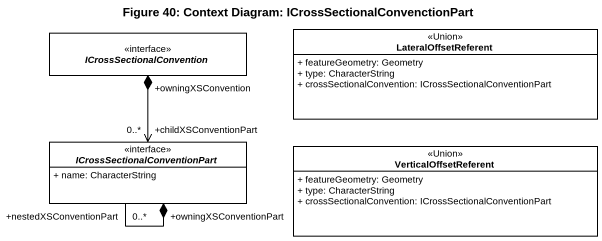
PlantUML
@startuml
title Figure 40: Context Diagram: ICrossSectionalConvenctionPart
hide circle
hide empty members
skinparam classAttributeIconSize 0
interface ICrossSectionalConvention
class LateralOffsetReferent <<Union>> {
  + featureGeometry: Geometry
  + type: CharacterString
  + crossSectionalConvention: ICrossSectionalConventionPart
}
interface "ICrossSectionalConventionPart" as ICrossSectionalConventionPar {
  + name: CharacterString
}
class VerticalOffsetReferent <<Union>> {
  + featureGeometry: Geometry
  + type: CharacterString
  + crossSectionalConvention: ICrossSectionalConventionPart
}
ICrossSectionalConventionPar "+childXSConventionPart\n0..*" <-up-* "+owningXSConvention" ICrossSectionalConvention
ICrossSectionalConventionPar "+nestedXSConventionPart\n0..*" --* "+owningXSConventionPart" ICrossSectionalConventionPar
@enduml
